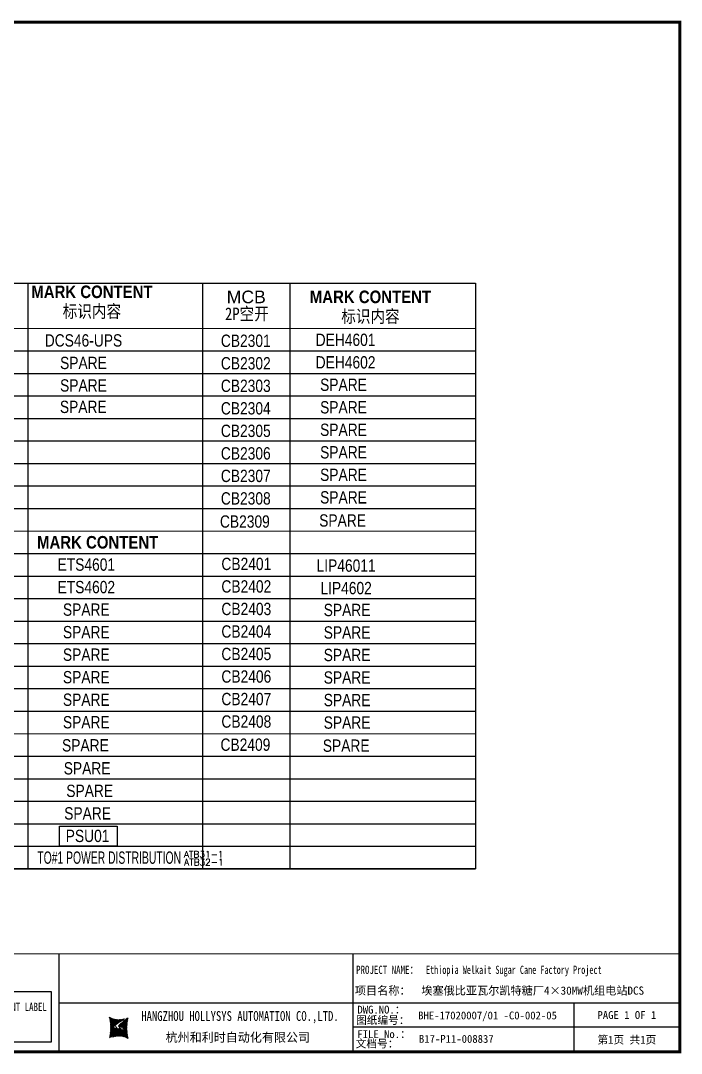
# Model space of a CAD drawing. Extents: x 81444 to 119867, y -54538 to -28747.
# Drawn here: x 117765 to 119786, y -41298 to -38137 of the extents above; entities that cross this region are included whole.
import ezdxf
from ezdxf.enums import TextEntityAlignment as Align
from ezdxf.lldxf.tags import DXFTag

# ---------------------------------------------------------------- set-up
doc = ezdxf.new("R2010")
doc.units = 0
doc.header["$LTSCALE"] = 100
doc.header["$MEASUREMENT"] = 0
for name, color, linetype in [('t', 1, 'Continuous'), ('YLT_GridLine', 7, 'Continuous'), ('YLT_GridText', 7, 'Continuous'), ('标准图框及表格', 7, 'Continuous')]:
    doc.layers.add(name, color=color, linetype=linetype)
doc.layers.add('细实线', color=7, linetype='Continuous', lineweight=20)
doc.styles.add('HZ', font='arial.ttf', dxfattribs={"width": 0.7})
doc.styles.add('SIMPLEX', font='simplex')
doc.styles.get("Standard").update_dxf_attribs({"font": ''})
doc.styles.add('YLT_Grid', font='', dxfattribs={"width": 0.85})
doc.styles.get('Standard').set_extended_font_data('SimSun')
doc.styles.get('YLT_Grid').set_extended_font_data('宋体')
tags = doc.linetypes.add('CENTER', pattern=[2, 1.25, -0.25, 0.25, -0.25]).pattern_tags.tags
tags[10:11] = [DXFTag(74, 4), DXFTag(75, 0), DXFTag(340, '0'), DXFTag(46, 1.0), DXFTag(50, 0.0), DXFTag(44, 0.0), DXFTag(45, 0.0)]
tags[8:9] = [DXFTag(74, 4), DXFTag(75, 0), DXFTag(340, '0'), DXFTag(46, 1.0), DXFTag(50, 0.0), DXFTag(44, 0.0), DXFTag(45, 0.0)]
tags[6:7] = [DXFTag(74, 4), DXFTag(75, 0), DXFTag(340, '0'), DXFTag(46, 1.0), DXFTag(50, 0.0), DXFTag(44, 0.0), DXFTag(45, 0.0)]
tags[4:5] = [DXFTag(74, 4), DXFTag(75, 0), DXFTag(340, '0'), DXFTag(46, 1.0), DXFTag(50, 0.0), DXFTag(44, 0.0), DXFTag(45, 0.0)]
tags = doc.linetypes.add('HIDDEN', pattern=[0.375, 0.25, -0.125]).pattern_tags.tags
tags[6:7] = [DXFTag(74, 4), DXFTag(75, 0), DXFTag(340, '0'), DXFTag(46, 1.0), DXFTag(50, 0.0), DXFTag(44, 0.0), DXFTag(45, 0.0)]
tags[4:5] = [DXFTag(74, 4), DXFTag(75, 0), DXFTag(340, '0'), DXFTag(46, 1.0), DXFTag(50, 0.0), DXFTag(44, 0.0), DXFTag(45, 0.0)]
pattern_1 = [(45, (0, 0), (-0.736262898216564, 0.7362628982165641), [])]

# ---------------------------------------------------------------- blocks, each defined once
blk = doc.blocks.new('空开标识')
at = {"layer": 'YLT_GridText', "style": 'YLT_Grid', "width": 0.85}
blk.add_attdef('A路1', text='', height=28, dxfattribs=at).set_placement((38.7147169765085, 3.477287093177438), align=Align.CENTER)
blk = doc.blocks.new('空开12')
at = {"layer": 'YLT_GridText', "style": 'YLT_Grid', "width": 0.8}
blk.add_attdef('KA1', text='', height=28, dxfattribs=at).set_placement((31.39270106703043, 0.8407768793404102), align=Align.CENTER)
blk = doc.blocks.new('图框')
at = {"layer": '标准图框及表格'}
h = blk.add_hatch(dxfattribs=at)
h.set_pattern_fill('ANSI31', color=5, scale=8.329863809039892, style=0)
h.set_pattern_definition(pattern_1)
edge = h.paths.add_edge_path()
edge.add_arc((2399.257256036391, -2998.153851416566), 55.18534773488954, 238.1092081981581, 291.6531626184834)
edge.add_line((2419.619937407027, -3049.445018414634), (2388.525499730735, -3070.242821799802))
edge.add_arc((2238.907377712399, -3078.328790578547), 135.3602868968974, 346.3915348661821, 374.2500326978034)
edge.add_line((2370.467593623529, -3110.177132109857), (2397.50623789792, -3087.85242802291))
edge.add_line((2391.339199201146, -3080.281448750429), (2396.143986595598, -3080.898839897796))
edge.add_spline(control_points=[(2397.470018868538, -3087.887634953957), (2398.35948137939, -3087.023080631327), (2399.970992452319, -3085.456697735681), (2399.869182150054, -3081.252294174519), (2397.426500162081, -3081.012803431273), (2396.121921064187, -3080.884897048199)], knot_values=[0, 0, 0, 0, 6.844331067525468, 12.40042740766005, 18.76924275352248, 18.76924275352248, 18.76924275352248, 18.76924275352248], weights=[1, 1, 1, 1, 1, 1], degree=3, periodic=0)
edge.add_spline(control_points=[(2388.515363058686, -3070.265433304907), (2387.789374929038, -3070.86905758363), (2386.478198365832, -3071.959237952229), (2385.544096281083, -3073.38263759949), (2385.127199159644, -3074.017912079413)], knot_values=[0, 0, 0, 0, 5.253673658024614, 9.488438564008057, 9.488438564008057, 9.488438564008057, 9.488438564008057], weights=[1, 1, 1, 1, 1], degree=3, periodic=0)
edge.add_spline(control_points=[(2386.272665588534, -3072.281716856574), (2385.721471206634, -3072.905523096015), (2384.632427465753, -3074.386714445929), (2384.912828655535, -3077.72895088909), (2387.858851342782, -3079.895552619193), (2390.185443934519, -3080.145534927004), (2391.314573401905, -3080.266855002868)], knot_values=[10.66597461496156, 10.66597461496156, 10.66597461496156, 10.66597461496156, 18.97770399508879, 28.89455822145742, 41.119553648298, 52.64692538081317, 52.64692538081317, 52.64692538081317, 52.64692538081317], weights=[1, 1, 1, 1, 1, 1, 1], degree=3, periodic=0)
h = blk.add_hatch(dxfattribs=at)
h.set_pattern_fill('ANSI31', color=3, scale=8.329863809039892, style=0)
h.set_pattern_definition(pattern_1)
edge = h.paths.add_edge_path()
edge.add_line((2402.469732125144, -3075.776359090531), (2407.706041465404, -3076.440586092609))
edge.add_spline(control_points=[(2401.044493204623, -3068.769946203269), (2400.155030693568, -3069.634500525768), (2398.543519620813, -3071.200883421574), (2398.645329922932, -3075.40528698259), (2401.088011911052, -3075.644777725895), (2402.392591008975, -3075.772684108895)], knot_values=[0, 0, 0, 0, 6.844331067526932, 12.40042740766158, 18.76924275352342, 18.76924275352342, 18.76924275352342, 18.76924275352342], weights=[1, 1, 1, 1, 1, 1], degree=3, periodic=0)
edge.add_line((2428.046918449632, -3046.480449047325), (2401.008274175249, -3068.805153134272))
edge.add_spline(control_points=[(2412.625169549749, -3083.918607966574), (2413.015644598316, -3083.422785431954), (2413.86377905187, -3082.052674005965), (2413.601683417044, -3078.928630268005), (2410.655660730175, -3076.762028538062), (2408.329068138031, -3076.512046230251), (2407.199938671052, -3076.390726154226)], knot_values=[12.65408913243743, 12.65408913243743, 12.65408913243743, 12.65408913243743, 18.97770399508879, 28.89455822145742, 41.119553648298, 52.64692538081317, 52.64692538081317, 52.64692538081317, 52.64692538081317], weights=[1, 1, 1, 1, 1, 1, 1], degree=3, periodic=0)
edge.add_line((2411.626283690712, -3084.975693399283), (2412.781242849298, -3083.732051979769))
edge.add_line((2410.021343801694, -3086.399138189481), (2411.626283690712, -3084.975693399414))
edge.add_line((2378.894574665755, -3107.212562742519), (2409.989012342048, -3086.414759357351))
edge.add_arc((2399.257256036391, -3158.503729740543), 55.18534773488965, 58.10920819815809, 111.6531626184834)
edge.add_arc((2559.607134360383, -3078.328790578547), 135.360286896897, 166.3915348661823, 194.2500326978024)
at = {"color": 7}
for p, q in [((2215.642035047145, -2851.581424744189), (2215.642035047145, -3151.581424744189)), ((3115.642035047145, -2851.581424744189), (3115.642035047145, -3151.581424744189)), ((2215.642035047145, -3001.581424744189), (3115.642035047145, -3001.581424744189)), ((3115.642035047145, -3001.581424744189), (4115.642035047145, -3001.581424744189)), ((3791.785572043125, -3001.581424744189), (3791.785572043125, -3151.581424744189)), ((4115.642035047145, -3076.581424744189), (3115.642035047145, -3076.581424744189))]:
    blk.add_line(p, q, dxfattribs=at)
at = {"color": 7, "const_width": 3}
blk.add_lwpolyline([(4115.642035047145, -2851.581424744189), (0, -2851.581424744189)], dxfattribs=at)
at = {"layer": 't', "color": 7, "const_width": 9.61519705431492}
blk.add_lwpolyline([(4115.642035047145, -3151.581424744189), (4115.642035047145, 0), (0, 0), (0, -3151.581424744189)], close=True, dxfattribs=at)
at = {"color": 7, "linetype": 'CENTER'}
for s, height, p in [('图纸编号：', 24, (3125.2212882557, -3066.664538382978)), ('杭州和利时自动化有限公司', 27, (2542.549152440595, -3121.114498389041)), ('文档号：', 24, (3124.032392707933, -3138.728717091954))]:
    blk.add_text(s, height=height, dxfattribs=at).set_placement(p)
at = {"color": 7, "flags": 8}
for tag, p, height in [('DWG.NAME:', (1381.636459220965, -2910.37952511241), 25), ('PROJECTNAME:', (3125.480185663539, -2912.807924402037), 24), ('PROJECTNAME：', (3339.10867075545, -2913.108539231762), 25), ('DWG.NO.:', (3128.186172261583, -3030.402470643486), 24), ('图纸编号', (3315.362718925957, -3052.404678158069), 24), ('FILENO.:', (3128.672545599984, -3106.104124450346), 24), ('文档号', (3317.726365529132, -3124.132485953713), 24)]:
    blk.add_attdef(tag, p, '', height=height, dxfattribs=at)
for tag, height, p in [('RENLIU', 24, (698.1883070825425, -2950.380597809435)), ('SHUFENWANG', 24, (885.7882910716289, -2950.380597809435)), ('FANGHOU', 24, (1069.730755450379, -2950.380597809435)), ('DANDANLI', 24, (1250.015700218792, -2950.380597809435)), ('A', 23, (59.89920926059131, -2974.881554149018)), ('设计时间', 23, (213.8658221408186, -2974.881554149018)), ('刘仁', 23, (698.1883070825425, -3002.188376027443)), ('王姝芬', 23, (885.7882910716289, -3002.188376027443)), ('侯方', 23, (1069.730755450379, -3002.188376027443)), ('李丹丹', 23, (1250.015700218792, -3002.188376027443)), ('#10STATIONONTROLCABINETCOVER', 30, (1777.900103825072, -3017.182374560078)), ('PAGEXOFX', 24, (3953.713803545135, -3039.081424744189)), ('REV.', 24, (59.38265968048654, -3063.048954873535)), ('DATE', 24, (208.907791745165, -3063.048954873535)), ('DESCRIPTION', 24, (451.7192896086781, -3063.048954873535)), ('PREPARED', 24, (698.1883070825425, -3063.048954873535)), ('CHECKED', 24, (885.7882910716144, -3063.048954873535)), ('SIGNED', 24, (1069.730755450364, -3063.048954873535)), ('APPROVED', 24, (1250.015700218792, -3063.048954873535)), ('图纸名称', 30, (1777.900103825072, -3094.695064044037)), ('第几页共几页', 24, (3953.713803545135, -3114.081424744189))]:
    blk.add_attdef(tag, text='', height=height, dxfattribs=at).set_placement(p, align=Align.MIDDLE)
for tag, p in [('图纸名称:', (1377.81237181677, -2965.923337057193)), ('项目名称：', (3121.562334825969, -2984.305160940257)), ('项目名称：', (3325.036680579346, -2984.305160940257))]:
    blk.add_attdef(tag, text='', height=25, dxfattribs=at).set_placement(p, align=Align.BOTTOM_LEFT)
at = {"color": 7, "width": 0.8, "flags": 8}
blk.add_attdef('HANGZHOUHOLLYSYSAUTOMATIONCO.,LTD.', text='', height=24, dxfattribs=at).set_placement((2770.082304289484, -3045.714803244191), align=Align.MIDDLE)
at = {"layer": '标准图框及表格', "color": 5, "style": 'HZ'}
for s, p in [('pgqh', (2373.884875617339, -3059.677228196226)), ('hollilas', (2374.051901626051, -3085.968484618272))]:
    blk.add_text(s, height=5.205656721233694, dxfattribs=at).set_placement(p)
at = {"layer": '标准图框及表格', "color": 3, "style": 'HZ'}
for s, height, p in [('auto', 8.676094535389492, (2400.907127263781, -3074.200036411981)), ('hollysys', 4.338047267694746, (2402.5381050141, -3099.731461394062))]:
    blk.add_text(s, height=height, dxfattribs=at).set_placement(p)

msp = doc.modelspace()

# ---------------------------------------------------------------- linework, layer by layer
at = {"color": 1}
for points in [[(117883.9746043562, -40602.78593947144), (118059.6380156995, -40602.78593947144), (118059.6380156995, -40664.46875552635), (117883.9746043562, -40664.46875552635)], [(117005.8345135816, -41109.22287729995), (117858.3515935806, -41109.22287729995), (117858.3515935806, -41264.17716968914), (117005.8345135816, -41264.17716968914)]]:
    msp.add_lwpolyline(points, close=True, dxfattribs=at)
at = {"layer": 'YLT_GridLine', "color": 7, "lineweight": 25}
for p, q in [((117786.901099563, -38941.04294754566), (117786.9361284998, -40733.38948676507)), ((118321.471365465, -38941.13777303932), (118321.487835696, -40733.41502581306)), ((118588.5896856582, -38941.14765776964), (118588.6247132973, -40733.42778869726)), ((116058.890293852, -39078.89668665947), (119156.485008066, -39079.04467911562)), ((116058.890293852, -39147.83044665946), (119156.485008066, -39147.97843911561)), ((116058.890293852, -39216.76420665945), (119156.485008066, -39216.9121991156)), ((116058.890293852, -39285.69796665944), (119156.485008066, -39285.84595911558)), ((116058.890293852, -39354.63172665943), (119156.485008066, -39354.77971911557)), ((116058.890293852, -39423.56548665941), (119156.485008066, -39423.71347911556)), ((116058.890293852, -39492.49924665941), (119156.485008066, -39492.64723911555)), ((116058.890293852, -39561.4330066594), (119156.485008066, -39561.58099911554)), ((116058.890293852, -39630.36676665938), (119156.485008066, -39630.51475911554)), ((116058.890293852, -39699.30052665938), (119156.485008066, -39699.44851911553)), ((116058.890293852, -39768.23428665937), (119156.485008066, -39768.38227911551)), ((116058.890293852, -39837.16804665935), (119156.485008066, -39837.3160391155)), ((116058.890293852, -39906.10180665935), (119156.485008066, -39906.2497991155)), ((116058.890293852, -39975.03556665934), (119156.485008066, -39975.18355911548)), ((116058.890293852, -40043.96932665932), (119156.485008066, -40044.11731911547)), ((116058.890293852, -40112.90308665932), (119156.485008066, -40113.05107911547)), ((116058.890293852, -40181.8368466593), (119156.485008066, -40181.98483911545)), ((116058.890293852, -40250.77060665929), (119156.485008066, -40250.91859911544)), ((116058.890293852, -40319.70436665928), (119156.485008066, -40319.85235911543)), ((116058.890293852, -40388.63812665927), (119156.485008066, -40388.78611911542)), ((116058.8633476776, -40457.57188537186), (119156.4580618916, -40457.71987782801)), ((116058.890293852, -40457.57188665926), (119156.485008066, -40457.71987911541)), ((116058.8364015032, -40526.50564408446), (119156.4311157172, -40526.65363654061)), ((116058.8633476776, -40526.50564537186), (119156.4580618916, -40526.65363782801)), ((116058.8094553289, -40595.43940279706), (119156.4041695429, -40595.58739525321)), ((116058.8364015032, -40595.43940408446), (119156.4311157172, -40595.58739654061)), ((116058.7825091545, -40664.37316150966), (119156.3772233685, -40664.52115396581)), ((116058.8094553289, -40664.37316279706), (119156.4041695429, -40664.52115525321)), ((116058.7825091545, -40733.30692150965), (119156.3772233685, -40733.4549139658))]:
    msp.add_line(p, q, dxfattribs=at)
msp.add_lwpolyline([(116058.890293852, -38941.02967467239), (119156.485008066, -38941.17766712854), (119156.471834391, -40733.45491848599), (116058.9199346447, -40733.30692807538)], close=True, dxfattribs=at)

# ---------------------------------------------------------------- block references
at = {"color": 1}
ref = msp.add_blockref('图框', (115665.6763409786, -38141.98175999288), dxfattribs=at)
ref.add_attrib('第几页共几页', '第1页 共1页', dxfattribs={"color": 7, "height": 24, "flags": 8}).set_placement((119619.3901445237, -41256.06318473707), align=Align.MIDDLE)
ref.add_attrib('图纸编号', 'BHE-17020007/01 -C0-002-05', (118981.0390599045, -41194.38643815095), dxfattribs={"color": 7, "height": 24, "flags": 8})
ref.add_attrib('文档号', 'B17-P11-008837', (118983.4027065077, -41266.11424594659), dxfattribs={"color": 7, "height": 24, "flags": 8})
ref.add_attrib('#10STATIONONTROLCABINETCOVER', '1# & 2#  TURBINE POWER DISTRIBUTION CABINET EQUIPMENT LABEL', dxfattribs={"color": 7, "height": 25, "width": 0.8, "flags": 8}).set_placement((117443.5764448036, -41159.16413455296), align=Align.MIDDLE)
ref.add_attrib('HANGZHOUHOLLYSYSAUTOMATIONCO.,LTD', 'HANGZHOU HOLLYSYS AUTOMATION CO.,LTD.', dxfattribs={"color": 7, "height": 30, "width": 0.8, "flags": 8}).set_placement((118435.758645268, -41187.69656323707), align=Align.MIDDLE)
ref.add_attrib('PROJECTNAME：', 'PROJECT NAME：', (118791.0627632088, -41055.09029922464), dxfattribs={"color": 7, "height": 25, "width": 0.8, "flags": 8})
ref.add_attrib('项目名称：', '项目名称：', dxfattribs={"color": 7, "height": 25, "flags": 8}).set_placement((118787.2386758045, -41126.28692093314), align=Align.BOTTOM_LEFT)
ref.add_attrib('PROJECTNAME：', 'Ethiopia Welkait Sugar Cane Factory Project', (119004.785011734, -41055.09029922464), dxfattribs={"color": 7, "height": 25, "width": 0.7, "flags": 8})
ref.add_attrib('项目名称：', '埃塞俄比亚瓦尔凯特糖厂4×30MW机组电站DCS', dxfattribs={"color": 7, "height": 25, "flags": 8}).set_placement((118990.7130215579, -41126.28692093314), align=Align.BOTTOM_LEFT)
ref.add_attrib('PAGEXOFX', 'PAGE 1 OF 1', dxfattribs={"color": 7, "height": 24, "flags": 8}).set_placement((119619.3901445237, -41181.06318473707), align=Align.MIDDLE)
ref.add_attrib('DWG.NO.：', 'DWG.NO.：', (118795.0513895986, -41176.5703062924), dxfattribs={"color": 7, "height": 24, "flags": 8})
ref.add_attrib('FILENO.：', 'FILE No.：', (118795.0513895986, -41251.5703062924), dxfattribs={"color": 7, "height": 24, "flags": 8})
at = {"layer": '细实线'}
ref = msp.add_blockref('空开标识', (117904.6941657549, -39139.52205616591), dxfattribs=dict(at, xscale=1.348704000001308, yscale=1.348703999999834, zscale=1.348704))
ref.add_attrib('A路1', 'DCS46-UPS', dxfattribs={"layer": 'YLT_GridText', "height": 37.763712, "style": 'HZ', "width": 0.8}).set_placement((117956.9088594, -39134.8322251542), align=Align.CENTER)
ref = msp.add_blockref('空开12', (118411.2081168609, -39137.07621964769), dxfattribs=dict(at, xscale=1.348704000001308, yscale=1.348703999999834, zscale=1.348704))
ref.add_attrib('KA1', 'CB2301', dxfattribs={"layer": 'YLT_GridText', "height": 37.763712, "style": 'HZ', "width": 0.8}).set_placement((118453.5475783608, -39135.94226050741), align=Align.CENTER)
ref = msp.add_blockref('空开标识', (118706.6229278663, -39137.71577034626), dxfattribs=dict(at, xscale=1.348704000001308, yscale=1.348703999999834, zscale=1.348704))
ref.add_attrib('A路1', 'DEH4601', dxfattribs={"layer": 'YLT_GridText', "height": 37.763712, "style": 'HZ', "width": 0.8}).set_placement((118758.8376215114, -39133.02593933455), align=Align.CENTER)
ref = msp.add_blockref('空开标识', (117904.6941657549, -39208.4558161659), dxfattribs=dict(at, xscale=1.348704000001308, yscale=1.348703999999834, zscale=1.348704))
ref.add_attrib('A路1', 'SPARE', dxfattribs={"layer": 'YLT_GridText', "height": 37.763712, "style": 'HZ', "width": 0.8}).set_placement((117956.9088594, -39203.76598515418), align=Align.CENTER)
ref = msp.add_blockref('空开12', (118411.2081168609, -39206.00997964768), dxfattribs=dict(at, xscale=1.348704000001308, yscale=1.348703999999834, zscale=1.348704))
ref.add_attrib('KA1', 'CB2302', dxfattribs={"layer": 'YLT_GridText', "height": 37.763712, "style": 'HZ', "width": 0.8}).set_placement((118453.5475783608, -39204.87602050741), align=Align.CENTER)
ref = msp.add_blockref('空开标识', (118706.6229278663, -39206.64953034625), dxfattribs=dict(at, xscale=1.348704000001308, yscale=1.348703999999834, zscale=1.348704))
ref.add_attrib('A路1', 'DEH4602', dxfattribs={"layer": 'YLT_GridText', "height": 37.763712, "style": 'HZ', "width": 0.8}).set_placement((118758.8376215114, -39201.95969933453), align=Align.CENTER)
ref = msp.add_blockref('空开标识', (117904.6941657549, -39277.38957616589), dxfattribs=dict(at, xscale=1.348704000001308, yscale=1.348703999999834, zscale=1.348704))
ref.add_attrib('A路1', 'SPARE', dxfattribs={"layer": 'YLT_GridText', "height": 37.763712, "style": 'HZ', "width": 0.8}).set_placement((117956.9088594, -39272.69974515418), align=Align.CENTER)
ref = msp.add_blockref('空开12', (118411.2081168609, -39274.94373964767), dxfattribs=dict(at, xscale=1.348704000001308, yscale=1.348703999999834, zscale=1.348704))
ref.add_attrib('KA1', 'CB2303', dxfattribs={"layer": 'YLT_GridText', "height": 37.763712, "style": 'HZ', "width": 0.8}).set_placement((118453.5475783608, -39273.8097805074), align=Align.CENTER)
ref = msp.add_blockref('空开标识', (118700.2654790971, -39275.29169443443), dxfattribs=dict(at, xscale=1.348704000001308, yscale=1.348703999999834, zscale=1.348704))
ref.add_attrib('A路1', 'SPARE', dxfattribs={"layer": 'YLT_GridText', "height": 37.763712, "style": 'HZ', "width": 0.8}).set_placement((118752.4801727422, -39270.60186342271), align=Align.CENTER)
ref = msp.add_blockref('空开标识', (117904.1672619593, -39342.95385880469), dxfattribs=dict(at, xscale=1.348704000001308, yscale=1.348703999999834, zscale=1.348704))
ref.add_attrib('A路1', 'SPARE', dxfattribs={"layer": 'YLT_GridText', "height": 37.763712, "style": 'HZ', "width": 0.8}).set_placement((117956.3819556043, -39338.26402779298), align=Align.CENTER)
ref = msp.add_blockref('空开12', (118411.2081168609, -39343.87749964766), dxfattribs=dict(at, xscale=1.348704000001308, yscale=1.348703999999834, zscale=1.348704))
ref.add_attrib('KA1', 'CB2304', dxfattribs={"layer": 'YLT_GridText', "height": 37.763712, "style": 'HZ', "width": 0.8}).set_placement((118453.5475783608, -39342.74354050739), align=Align.CENTER)
ref = msp.add_blockref('空开标识', (118700.2654790971, -39344.22545443443), dxfattribs=dict(at, xscale=1.348704000001308, yscale=1.348703999999834, zscale=1.348704))
ref.add_attrib('A路1', 'SPARE', dxfattribs={"layer": 'YLT_GridText', "height": 37.763712, "style": 'HZ', "width": 0.8}).set_placement((118752.4801727422, -39339.5356234227), align=Align.CENTER)
ref = msp.add_blockref('空开12', (118411.2081168609, -39412.81125964766), dxfattribs=dict(at, xscale=1.348704000001308, yscale=1.348703999999834, zscale=1.348704))
ref.add_attrib('KA1', 'CB2305', dxfattribs={"layer": 'YLT_GridText', "height": 37.763712, "style": 'HZ', "width": 0.8}).set_placement((118453.5475783608, -39411.67730050738), align=Align.CENTER)
ref = msp.add_blockref('空开标识', (118700.2654790971, -39413.15921443441), dxfattribs=dict(at, xscale=1.348704000001308, yscale=1.348703999999834, zscale=1.348704))
ref.add_attrib('A路1', 'SPARE', dxfattribs={"layer": 'YLT_GridText', "height": 37.763712, "style": 'HZ', "width": 0.8}).set_placement((118752.4801727422, -39408.46938342269), align=Align.CENTER)
ref = msp.add_blockref('空开12', (118411.2081168609, -39481.74501964764), dxfattribs=dict(at, xscale=1.348704000001308, yscale=1.348703999999834, zscale=1.348704))
ref.add_attrib('KA1', 'CB2306', dxfattribs={"layer": 'YLT_GridText', "height": 37.763712, "style": 'HZ', "width": 0.8}).set_placement((118453.5475783608, -39480.61106050738), align=Align.CENTER)
ref = msp.add_blockref('空开标识', (118700.2654790971, -39482.0929744344), dxfattribs=dict(at, xscale=1.348704000001308, yscale=1.348703999999834, zscale=1.348704))
ref.add_attrib('A路1', 'SPARE', dxfattribs={"layer": 'YLT_GridText', "height": 37.763712, "style": 'HZ', "width": 0.8}).set_placement((118752.4801727422, -39477.40314342269), align=Align.CENTER)
ref = msp.add_blockref('空开12', (118411.2081168609, -39550.67877964764), dxfattribs=dict(at, xscale=1.348704000001308, yscale=1.348703999999834, zscale=1.348704))
ref.add_attrib('KA1', 'CB2307', dxfattribs={"layer": 'YLT_GridText', "height": 37.763712, "style": 'HZ', "width": 0.8}).set_placement((118453.5475783608, -39549.54482050736), align=Align.CENTER)
ref = msp.add_blockref('空开标识', (118700.2654790971, -39551.0267344344), dxfattribs=dict(at, xscale=1.348704000001308, yscale=1.348703999999834, zscale=1.348704))
ref.add_attrib('A路1', 'SPARE', dxfattribs={"layer": 'YLT_GridText', "height": 37.763712, "style": 'HZ', "width": 0.8}).set_placement((118752.4801727422, -39546.33690342269), align=Align.CENTER)
ref = msp.add_blockref('空开标识', (118700.2654790971, -39619.96049443438), dxfattribs=dict(at, xscale=1.348704000001308, yscale=1.348703999999834, zscale=1.348704))
ref.add_attrib('A路1', 'SPARE', dxfattribs={"layer": 'YLT_GridText', "height": 37.763712, "style": 'HZ', "width": 0.8}).set_placement((118752.4801727422, -39615.27066342267), align=Align.CENTER)
ref = msp.add_blockref('空开12', (118411.2081168609, -39619.61253964763), dxfattribs=dict(at, xscale=1.348704000001308, yscale=1.348703999999834, zscale=1.348704))
ref.add_attrib('KA1', 'CB2308', dxfattribs={"layer": 'YLT_GridText', "height": 37.763712, "style": 'HZ', "width": 0.8}).set_placement((118453.5475783608, -39618.47858050736), align=Align.CENTER)
ref = msp.add_blockref('空开12', (118408.4526180856, -39690.38866270692), dxfattribs=dict(at, xscale=1.348704000001308, yscale=1.348703999999834, zscale=1.348704))
ref.add_attrib('KA1', 'CB2309', dxfattribs={"layer": 'YLT_GridText', "height": 37.763712, "style": 'HZ', "width": 0.8}).set_placement((118450.7920795855, -39689.25470356664), align=Align.CENTER)
ref = msp.add_blockref('空开标识', (118697.5099803218, -39690.73661749367), dxfattribs=dict(at, xscale=1.348704000001308, yscale=1.348703999999834, zscale=1.348704))
ref.add_attrib('A路1', 'SPARE', dxfattribs={"layer": 'YLT_GridText', "height": 37.763712, "style": 'HZ', "width": 0.8}).set_placement((118749.7246739669, -39686.04678648196), align=Align.CENTER)
ref = msp.add_blockref('空开标识', (117913.4549844972, -39825.74982549255), dxfattribs=dict(at, xscale=1.348704000001308, yscale=1.348703999999834, zscale=1.348704))
ref.add_attrib('A路1', 'ETS4601', dxfattribs={"layer": 'YLT_GridText', "height": 37.763712, "style": 'HZ', "width": 0.8}).set_placement((117965.6696781422, -39821.05999448084), align=Align.CENTER)
ref = msp.add_blockref('空开12', (118412.8895182908, -39820.17584878927), dxfattribs=dict(at, xscale=1.348704000001308, yscale=1.348703999999834, zscale=1.348704))
ref.add_attrib('KA1', 'CB2401', dxfattribs={"layer": 'YLT_GridText', "height": 37.763712, "style": 'HZ', "width": 0.8}).set_placement((118455.2289797907, -39819.04188964899), align=Align.CENTER)
ref = msp.add_blockref('空开标识', (118708.3043292963, -39828.81469930058), dxfattribs=dict(at, xscale=1.348704000001308, yscale=1.348703999999834, zscale=1.348704))
ref.add_attrib('A路1', 'LIP46011', dxfattribs={"layer": 'YLT_GridText', "height": 37.763712, "style": 'HZ', "width": 0.8}).set_placement((118760.5190229413, -39824.12486828887), align=Align.CENTER)
ref = msp.add_blockref('空开标识', (117913.4549844972, -39894.68358549254), dxfattribs=dict(at, xscale=1.348704000001308, yscale=1.348703999999834, zscale=1.348704))
ref.add_attrib('A路1', 'ETS4602', dxfattribs={"layer": 'YLT_GridText', "height": 37.763712, "style": 'HZ', "width": 0.8}).set_placement((117965.6696781422, -39889.99375448083), align=Align.CENTER)
ref = msp.add_blockref('空开12', (118412.8895182908, -39889.10960878926), dxfattribs=dict(at, xscale=1.348704000001308, yscale=1.348703999999834, zscale=1.348704))
ref.add_attrib('KA1', 'CB2402', dxfattribs={"layer": 'YLT_GridText', "height": 37.763712, "style": 'HZ', "width": 0.8}).set_placement((118455.2289797907, -39887.97564964899), align=Align.CENTER)
ref = msp.add_blockref('空开标识', (118708.3043292963, -39897.74845930057), dxfattribs=dict(at, xscale=1.348704000001308, yscale=1.348703999999834, zscale=1.348704))
ref.add_attrib('A路1', 'LIP4602', dxfattribs={"layer": 'YLT_GridText', "height": 37.763712, "style": 'HZ', "width": 0.8}).set_placement((118760.5190229413, -39893.05862828885), align=Align.CENTER)
ref = msp.add_blockref('空开标识', (117913.4549844972, -39963.61734549254), dxfattribs=dict(at, xscale=1.348704000001308, yscale=1.348703999999834, zscale=1.348704))
ref.add_attrib('A路1', 'SPARE', dxfattribs={"layer": 'YLT_GridText', "height": 37.763712, "style": 'HZ', "width": 0.8}).set_placement((117965.6696781422, -39958.92751448083), align=Align.CENTER)
ref = msp.add_blockref('空开12', (118412.8895182908, -39958.04336878925), dxfattribs=dict(at, xscale=1.348704000001308, yscale=1.348703999999834, zscale=1.348704))
ref.add_attrib('KA1', 'CB2403', dxfattribs={"layer": 'YLT_GridText', "height": 37.763712, "style": 'HZ', "width": 0.8}).set_placement((118455.2289797907, -39956.90940964898), align=Align.CENTER)
ref = msp.add_blockref('空开标识', (118711.2839440536, -39964.62985224406), dxfattribs=dict(at, xscale=1.348704000001308, yscale=1.348703999999834, zscale=1.348704))
ref.add_attrib('A路1', 'SPARE', dxfattribs={"layer": 'YLT_GridText', "height": 37.763712, "style": 'HZ', "width": 0.8}).set_placement((118763.4986376986, -39959.94002123235), align=Align.CENTER)
ref = msp.add_blockref('空开12', (118412.8895182908, -40026.97712878924), dxfattribs=dict(at, xscale=1.348704000001308, yscale=1.348703999999834, zscale=1.348704))
ref.add_attrib('KA1', 'CB2404', dxfattribs={"layer": 'YLT_GridText', "height": 37.763712, "style": 'HZ', "width": 0.8}).set_placement((118455.2289797907, -40025.84316964897), align=Align.CENTER)
ref = msp.add_blockref('空开标识', (117913.4549844972, -40032.55110549254), dxfattribs=dict(at, xscale=1.348704000001308, yscale=1.348703999999834, zscale=1.348704))
ref.add_attrib('A路1', 'SPARE', dxfattribs={"layer": 'YLT_GridText', "height": 37.763712, "style": 'HZ', "width": 0.8}).set_placement((117965.6696781422, -40027.86127448081), align=Align.CENTER)
ref = msp.add_blockref('空开标识', (118711.2839440536, -40033.56361224406), dxfattribs=dict(at, xscale=1.348704000001308, yscale=1.348703999999834, zscale=1.348704))
ref.add_attrib('A路1', 'SPARE', dxfattribs={"layer": 'YLT_GridText', "height": 37.763712, "style": 'HZ', "width": 0.8}).set_placement((118763.4986376986, -40028.87378123233), align=Align.CENTER)
ref = msp.add_blockref('空开标识', (117913.4549844972, -40101.48486549252), dxfattribs=dict(at, xscale=1.348704000001308, yscale=1.348703999999834, zscale=1.348704))
ref.add_attrib('A路1', 'SPARE', dxfattribs={"layer": 'YLT_GridText', "height": 37.763712, "style": 'HZ', "width": 0.8}).set_placement((117965.6696781422, -40096.79503448081), align=Align.CENTER)
ref = msp.add_blockref('空开12', (118412.8895182908, -40095.91088878924), dxfattribs=dict(at, xscale=1.348704000001308, yscale=1.348703999999834, zscale=1.348704))
ref.add_attrib('KA1', 'CB2405', dxfattribs={"layer": 'YLT_GridText', "height": 37.763712, "style": 'HZ', "width": 0.8}).set_placement((118455.2289797907, -40094.77692964896), align=Align.CENTER)
ref = msp.add_blockref('空开标识', (118711.2839440536, -40102.49737224404), dxfattribs=dict(at, xscale=1.348704000001308, yscale=1.348703999999834, zscale=1.348704))
ref.add_attrib('A路1', 'SPARE', dxfattribs={"layer": 'YLT_GridText', "height": 37.763712, "style": 'HZ', "width": 0.8}).set_placement((118763.4986376986, -40097.80754123232), align=Align.CENTER)
ref = msp.add_blockref('空开标识', (117913.4549844972, -40170.41862549252), dxfattribs=dict(at, xscale=1.348704000001308, yscale=1.348703999999834, zscale=1.348704))
ref.add_attrib('A路1', 'SPARE', dxfattribs={"layer": 'YLT_GridText', "height": 37.763712, "style": 'HZ', "width": 0.8}).set_placement((117965.6696781422, -40165.7287944808), align=Align.CENTER)
ref = msp.add_blockref('空开12', (118412.8895182908, -40164.84464878922), dxfattribs=dict(at, xscale=1.348704000001308, yscale=1.348703999999834, zscale=1.348704))
ref.add_attrib('KA1', 'CB2406', dxfattribs={"layer": 'YLT_GridText', "height": 37.763712, "style": 'HZ', "width": 0.8}).set_placement((118455.2289797907, -40163.71068964896), align=Align.CENTER)
ref = msp.add_blockref('空开标识', (118711.2839440536, -40171.43113224403), dxfattribs=dict(at, xscale=1.348704000001308, yscale=1.348703999999834, zscale=1.348704))
ref.add_attrib('A路1', 'SPARE', dxfattribs={"layer": 'YLT_GridText', "height": 37.763712, "style": 'HZ', "width": 0.8}).set_placement((118763.4986376986, -40166.74130123232), align=Align.CENTER)
ref = msp.add_blockref('空开标识', (117913.4549844972, -40239.35238549251), dxfattribs=dict(at, xscale=1.348704000001308, yscale=1.348703999999834, zscale=1.348704))
ref.add_attrib('A路1', 'SPARE', dxfattribs={"layer": 'YLT_GridText', "height": 37.763712, "style": 'HZ', "width": 0.8}).set_placement((117965.6696781422, -40234.6625544808), align=Align.CENTER)
ref = msp.add_blockref('空开12', (118412.8895182908, -40233.77840878922), dxfattribs=dict(at, xscale=1.348704000001308, yscale=1.348703999999834, zscale=1.348704))
ref.add_attrib('KA1', 'CB2407', dxfattribs={"layer": 'YLT_GridText', "height": 37.763712, "style": 'HZ', "width": 0.8}).set_placement((118455.2289797907, -40232.64444964894), align=Align.CENTER)
ref = msp.add_blockref('空开标识', (118711.2839440536, -40240.36489224403), dxfattribs=dict(at, xscale=1.348704000001308, yscale=1.348703999999834, zscale=1.348704))
ref.add_attrib('A路1', 'SPARE', dxfattribs={"layer": 'YLT_GridText', "height": 37.763712, "style": 'HZ', "width": 0.8}).set_placement((118763.4986376986, -40235.67506123232), align=Align.CENTER)
ref = msp.add_blockref('空开标识', (117913.4549844972, -40308.28614549249), dxfattribs=dict(at, xscale=1.348704000001308, yscale=1.348703999999834, zscale=1.348704))
ref.add_attrib('A路1', 'SPARE', dxfattribs={"layer": 'YLT_GridText', "height": 37.763712, "style": 'HZ', "width": 0.8}).set_placement((117965.6696781422, -40303.59631448078), align=Align.CENTER)
ref = msp.add_blockref('空开12', (118412.8895182908, -40302.71216878921), dxfattribs=dict(at, xscale=1.348704000001308, yscale=1.348703999999834, zscale=1.348704))
ref.add_attrib('KA1', 'CB2408', dxfattribs={"layer": 'YLT_GridText', "height": 37.763712, "style": 'HZ', "width": 0.8}).set_placement((118455.2289797907, -40301.57820964894), align=Align.CENTER)
ref = msp.add_blockref('空开标识', (118711.2839440536, -40309.29865224401), dxfattribs=dict(at, xscale=1.348704000001308, yscale=1.348703999999834, zscale=1.348704))
ref.add_attrib('A路1', 'SPARE', dxfattribs={"layer": 'YLT_GridText', "height": 37.763712, "style": 'HZ', "width": 0.8}).set_placement((118763.4986376986, -40304.6088212323), align=Align.CENTER)
ref = msp.add_blockref('空开标识', (117910.6994857219, -40379.06226855178), dxfattribs=dict(at, xscale=1.348704000001308, yscale=1.348703999999834, zscale=1.348704))
ref.add_attrib('A路1', 'SPARE', dxfattribs={"layer": 'YLT_GridText', "height": 37.763712, "style": 'HZ', "width": 0.8}).set_placement((117962.914179367, -40374.37243754007), align=Align.CENTER)
ref = msp.add_blockref('空开12', (118410.1340195155, -40373.48829184849), dxfattribs=dict(at, xscale=1.348704000001308, yscale=1.348703999999834, zscale=1.348704))
ref.add_attrib('KA1', 'CB2409', dxfattribs={"layer": 'YLT_GridText', "height": 37.763712, "style": 'HZ', "width": 0.8}).set_placement((118452.4734810154, -40372.35433270822), align=Align.CENTER)
ref = msp.add_blockref('空开标识', (118708.5284452783, -40380.0747753033), dxfattribs=dict(at, xscale=1.348704000001308, yscale=1.348703999999834, zscale=1.348704))
ref.add_attrib('A路1', 'SPARE', dxfattribs={"layer": 'YLT_GridText', "height": 37.763712, "style": 'HZ', "width": 0.8}).set_placement((118760.7431389234, -40375.38494429159), align=Align.CENTER)
ref = msp.add_blockref('空开标识', (117915.9265561799, -40449.41669105135), dxfattribs=dict(at, xscale=1.348704000001308, yscale=1.348703999999834, zscale=1.348704))
ref.add_attrib('A路1', 'SPARE', dxfattribs={"layer": 'YLT_GridText', "height": 37.763712, "style": 'HZ', "width": 0.8}).set_placement((117968.1412498249, -40444.72686003963), align=Align.CENTER)
ref = msp.add_blockref('空开标识', (117923.789515266, -40518.36579497063), dxfattribs=dict(at, xscale=1.348704000001308, yscale=1.348703999999834, zscale=1.348704))
ref.add_attrib('A路1', 'SPARE', dxfattribs={"layer": 'YLT_GridText', "height": 37.763712, "style": 'HZ', "width": 0.8}).set_placement((117976.004208911, -40513.67596395891), align=Align.CENTER)
ref = msp.add_blockref('空开标识', (117917.3431155815, -40587.28422993665), dxfattribs=dict(at, xscale=1.348704000001308, yscale=1.348703999999834, zscale=1.348704))
ref.add_attrib('A路1', 'SPARE', dxfattribs={"layer": 'YLT_GridText', "height": 37.763712, "style": 'HZ', "width": 0.8}).set_placement((117969.5578092265, -40582.59439892492), align=Align.CENTER)
ref = msp.add_blockref('空开标识', (117917.3398221627, -40656.21798977928), dxfattribs=dict(at, xscale=1.348704000001308, yscale=1.348703999999834, zscale=1.348704))
ref.add_attrib('A路1', 'PSU01', dxfattribs={"layer": 'YLT_GridText', "height": 37.763712, "style": 'HZ', "width": 0.8}).set_placement((117969.5545158078, -40651.52815876756), align=Align.CENTER)
ref = msp.add_blockref('空开标识', (117983.4629026236, -40722.7917255092), dxfattribs=dict(at, xscale=1.348704000001308, yscale=1.348703999999834, zscale=1.348704))
ref.add_attrib('A路1', 'TO#1 POWER DISTRIBUTION', dxfattribs={"layer": 'YLT_GridText', "height": 37.763712, "style": 'HZ', "width": 0.6}).set_placement((118035.6775962687, -40718.10189449747), align=Align.CENTER)

# ---------------------------------------------------------------- texts
at = {"color": 7, "linetype": 'HIDDEN', "lineweight": -3, "style": 'SIMPLEX'}
for s, p in [('ATB31-1', (118324.9015956366, -40689.11156438524)), ('ATB32-1', (118325.3798972176, -40713.15731311921))]:
    msp.add_text(s, height=20, dxfattribs=at).set_placement(p, align=Align.MIDDLE)
at = {"layer": 'YLT_GridText', "attachment_point": 5, "style": 'YLT_Grid'}
for s, insert, char_height, width in [('{\\fArial|b1|i0|c0|p2;MARK\\fArial|b1|i0|c134|p2; \\fArial|b1|i0|c0|p2;CONTENT}', (117982.8165923836, -38967.50646952714), 38.53440000000001, 761.1435999999999), ('\\pxt4;{\\T0.85;\\fArial|b0|i0|c0|p2;\\W1;\\T1;MCB}', (118455.027232288, -38983.09055264273), 38.5344, 480.9008504267226), ('{\\fArial|b1|i0|c0|p2;MARK\\fArial|b1|i0|c134|p2; \\fArial|b1|i0|c0|p2;CONTENT}', (118834.9543326024, -38982.97307771572), 38.53440000000001, 761.1435999999999), ('标识内容', (117982.8165923836, -39028.9631984709), 38.5344, 761.1435999999999), ('2P空开', (118457.0393582812, -39036.75295419791), 38.5344, 238.3959200000052), ('标识内容', (118834.9543326024, -39044.42980665948), 38.5344, 761.1435999999999), ('{\\fArial|b1|i0|c0|p2;MARK\\fArial|b1|i0|c134|p2; \\fArial|b1|i0|c0|p2;CONTENT}', (118000.3960189235, -39734.24411355468), 38.53440000000001, 761.1435999999999)]:
    msp.add_mtext(s, dxfattribs=dict(at, insert=insert, char_height=char_height, width=width))

doc.saveas('drawing.dxf')
